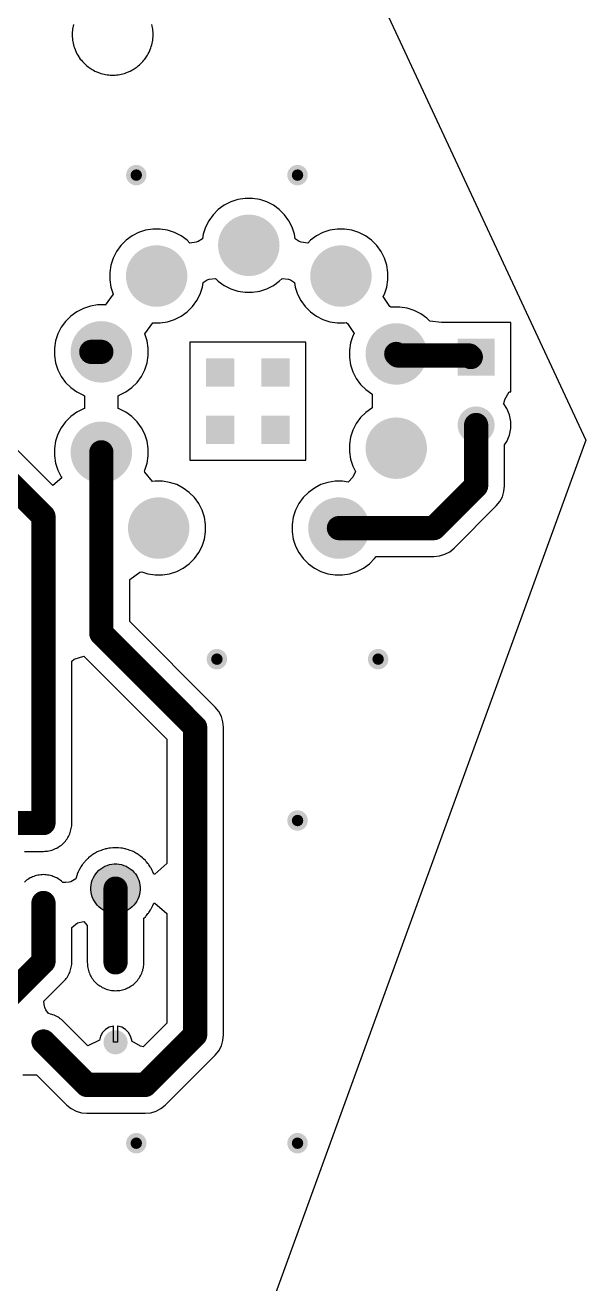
# Model space of a CAD drawing. Header units: inches. Extents: x 4.53 to 13.89, y 0.79 to 10.58.
# Drawn here: x 12.524 to 13.893, y 4.775 to 7.846 of the extents above; entities that cross this region are included whole.
import ezdxf

# ---------------------------------------------------------------- set-up
doc = ezdxf.new("R2010")
doc.units = ezdxf.units.IN
doc.header["$MEASUREMENT"] = 0
for name, color, linetype in [('Pad Holes', 156, 'Continuous'), ('Top Layer', 1, 'Continuous'), ('Via Holes', 16, 'Continuous')]:
    doc.layers.add(name, color=color, linetype=linetype)

# ---------------------------------------------------------------- blocks, each defined once
blk = doc.blocks.new('TEST_POINT_1_5MM_7')
at = {"layer": 'Top Layer'}
blk.add_hatch(color=1, dxfattribs=at).paths.add_polyline_path([(-0.003, -0.0602), (-0.0088, -0.0596), (-0.0146, -0.0585), (-0.0203, -0.0568), (-0.0258, -0.0545), (-0.031, -0.0517), (-0.0359, -0.0484), (-0.0405, -0.0447), (-0.0447, -0.0405), (-0.0484, -0.0359), (-0.0517, -0.031), (-0.0545, -0.0258), (-0.0568, -0.0203), (-0.0585, -0.0146), (-0.0596, -0.0088), (-0.0602, -0.003), (-0.0602, 0), (-0.0602, 0.003), (-0.0596, 0.0088), (-0.0585, 0.0146), (-0.0568, 0.0203), (-0.0545, 0.0258), (-0.0517, 0.031), (-0.0484, 0.0359), (-0.0447, 0.0405), (-0.0405, 0.0447), (-0.0359, 0.0484), (-0.031, 0.0517), (-0.0258, 0.0545), (-0.0203, 0.0568), (-0.0146, 0.0585), (-0.0088, 0.0596), (-0.003, 0.0602), (0, 0.0602), (0.003, 0.0602), (0.0088, 0.0596), (0.0146, 0.0585), (0.0203, 0.0568), (0.0258, 0.0545), (0.031, 0.0517), (0.0359, 0.0484), (0.0405, 0.0447), (0.0447, 0.0405), (0.0484, 0.0359), (0.0517, 0.031), (0.0545, 0.0258), (0.0568, 0.0203), (0.0585, 0.0146), (0.0596, 0.0088), (0.0602, 0.003), (0.0602, 0), (0.0602, -0.003), (0.0596, -0.0088), (0.0585, -0.0146), (0.0568, -0.0203), (0.0545, -0.0258), (0.0517, -0.031), (0.0484, -0.0359), (0.0447, -0.0405), (0.0405, -0.0447), (0.0359, -0.0484), (0.031, -0.0517), (0.0258, -0.0545), (0.0203, -0.0568), (0.0146, -0.0585), (0.0088, -0.0596), (0.003, -0.0602), (0, -0.0602)])
for p, q in [((-0.0545, 0.0258), (-0.0517, 0.031)), ((-0.0517, 0.031), (-0.0484, 0.0359)), ((-0.0484, 0.0359), (-0.0447, 0.0405)), ((-0.0447, 0.0405), (-0.0405, 0.0447)), ((-0.0405, 0.0447), (-0.0359, 0.0484)), ((-0.0359, 0.0484), (-0.031, 0.0517)), ((-0.031, 0.0517), (-0.0258, 0.0545)), ((-0.0258, 0.0545), (-0.0203, 0.0568)), ((-0.0203, 0.0568), (-0.0146, 0.0585)), ((-0.0146, 0.0585), (-0.0088, 0.0596)), ((-0.0088, 0.0596), (-0.003, 0.0602)), ((-0.003, 0.0602), (0, 0.0602)), ((0, 0.0602), (0.003, 0.0602)), ((0.003, 0.0602), (0.0088, 0.0596)), ((0.0088, 0.0596), (0.0146, 0.0585)), ((0.0146, 0.0585), (0.0203, 0.0568)), ((0.0203, 0.0568), (0.0258, 0.0545)), ((0.0258, 0.0545), (0.031, 0.0517)), ((0.031, 0.0517), (0.0359, 0.0484)), ((0.0359, 0.0484), (0.0405, 0.0447)), ((0.0405, 0.0447), (0.0447, 0.0405)), ((0.0447, 0.0405), (0.0484, 0.0359)), ((0.0484, 0.0359), (0.0517, 0.031)), ((0.0517, 0.031), (0.0545, 0.0258)), ((-0.0602, 0.003), (-0.0596, 0.0088)), ((-0.0602, 0), (-0.0602, 0.003)), ((-0.0602, -0.003), (-0.0602, 0)), ((-0.0596, 0.0088), (-0.0585, 0.0146)), ((-0.0585, 0.0146), (-0.0568, 0.0203)), ((-0.0568, 0.0203), (-0.0545, 0.0258)), ((0.0545, 0.0258), (0.0568, 0.0203)), ((0.0568, 0.0203), (0.0585, 0.0146)), ((0.0585, 0.0146), (0.0596, 0.0088)), ((0.0596, 0.0088), (0.0602, 0.003)), ((0.0602, 0.003), (0.0602, 0)), ((0.0602, 0), (0.0602, -0.003)), ((-0.0596, -0.0088), (-0.0602, -0.003)), ((-0.0585, -0.0146), (-0.0596, -0.0088)), ((-0.0568, -0.0203), (-0.0585, -0.0146)), ((-0.0545, -0.0258), (-0.0568, -0.0203)), ((-0.0517, -0.031), (-0.0545, -0.0258)), ((0.0545, -0.0258), (0.0517, -0.031)), ((0.0568, -0.0203), (0.0545, -0.0258)), ((0.0585, -0.0146), (0.0568, -0.0203)), ((0.0596, -0.0088), (0.0585, -0.0146)), ((0.0602, -0.003), (0.0596, -0.0088)), ((-0.0484, -0.0359), (-0.0517, -0.031)), ((-0.0447, -0.0405), (-0.0484, -0.0359)), ((-0.0405, -0.0447), (-0.0447, -0.0405)), ((-0.0359, -0.0484), (-0.0405, -0.0447)), ((-0.031, -0.0517), (-0.0359, -0.0484)), ((-0.0258, -0.0545), (-0.031, -0.0517)), ((-0.0203, -0.0568), (-0.0258, -0.0545)), ((-0.0146, -0.0585), (-0.0203, -0.0568)), ((-0.0088, -0.0596), (-0.0146, -0.0585)), ((-0.003, -0.0602), (-0.0088, -0.0596)), ((0, -0.0602), (-0.003, -0.0602)), ((0, -0.0602), (0, -0.0602)), ((0.003, -0.0602), (0, -0.0602)), ((0.0088, -0.0596), (0.003, -0.0602)), ((0.0146, -0.0585), (0.0088, -0.0596)), ((0.0203, -0.0568), (0.0146, -0.0585)), ((0.0258, -0.0545), (0.0203, -0.0568)), ((0.031, -0.0517), (0.0258, -0.0545)), ((0.0359, -0.0484), (0.031, -0.0517)), ((0.0405, -0.0447), (0.0359, -0.0484)), ((0.0447, -0.0405), (0.0405, -0.0447)), ((0.0484, -0.0359), (0.0447, -0.0405)), ((0.0517, -0.031), (0.0484, -0.0359))]:
    blk.add_line(p, q, dxfattribs=at)
blk = doc.blocks.new('2_CONN_NC_18')
at = {"layer": 'Pad Holes'}
h = blk.add_hatch(color=7, dxfattribs=at)
edge = h.paths.add_edge_path()
edge.add_arc((-0.1654, 0), 0.0354, 0, 360)
h = blk.add_hatch(color=7, dxfattribs=at)
edge = h.paths.add_edge_path()
edge.add_arc((0, 0), 0.0354, 0, 360)
at = {"layer": 'Top Layer'}
h = blk.add_hatch(color=1, dxfattribs=at)
edge = h.paths.add_edge_path()
edge.add_arc((-0.1654, 0), 0.0453, 0, 360)
blk.add_hatch(color=1, dxfattribs=at).paths.add_polyline_path([(-0.0453, 0.0453), (0.0453, 0.0453), (0.0453, -0.0453), (-0.0453, -0.0453)])
blk = doc.blocks.new('RES_2W_VERTICAL_35')
at = {"layer": 'Pad Holes'}
h = blk.add_hatch(color=7, dxfattribs=at)
edge = h.paths.add_edge_path()
edge.add_arc((0, 0), 0.0197, 0, 360)
h = blk.add_hatch(color=7, dxfattribs=at)
edge = h.paths.add_edge_path()
edge.add_arc((0.195, 0), 0.0197, 0, 360)
at = {"layer": 'Top Layer'}
h = blk.add_hatch(color=1, dxfattribs=at)
edge = h.paths.add_edge_path()
edge.add_arc((0, 0), 0.0295, 0, 360)
h = blk.add_hatch(color=1, dxfattribs=at)
edge = h.paths.add_edge_path()
edge.add_arc((0.195, 0), 0.0295, 0, 360)
blk = doc.blocks.new('EL84_B_39')
at = {"layer": 'Pad Holes'}
h = blk.add_hatch(color=7, dxfattribs=at)
edge = h.paths.add_edge_path()
edge.add_arc((-0.22, 0.31), 0.038, 0, 360)
h = blk.add_hatch(color=7, dxfattribs=at)
edge = h.paths.add_edge_path()
edge.add_arc((0.22, 0.31), 0.038, 0, 360)
h = blk.add_hatch(color=7, dxfattribs=at)
edge = h.paths.add_edge_path()
edge.add_arc((0.36, 0.125), 0.038, 0, 360)
h = blk.add_hatch(color=7, dxfattribs=at)
edge = h.paths.add_edge_path()
edge.add_arc((-0.36, 0.115), 0.038, 0, 360)
h = blk.add_hatch(color=7, dxfattribs=at)
edge = h.paths.add_edge_path()
edge.add_arc((-0.065, 0.07), 0.0222, 0, 360)
h = blk.add_hatch(color=7, dxfattribs=at)
edge = h.paths.add_edge_path()
edge.add_arc((0.07, 0.07), 0.0222, 0, 360)
h = blk.add_hatch(color=7, dxfattribs=at)
edge = h.paths.add_edge_path()
edge.add_arc((-0.065, -0.07), 0.0222, 0, 360)
h = blk.add_hatch(color=7, dxfattribs=at)
edge = h.paths.add_edge_path()
edge.add_arc((0.07, -0.07), 0.0222, 0, 360)
h = blk.add_hatch(color=7, dxfattribs=at)
edge = h.paths.add_edge_path()
edge.add_arc((-0.36, -0.115), 0.038, 0, 360)
h = blk.add_hatch(color=7, dxfattribs=at)
edge = h.paths.add_edge_path()
edge.add_arc((0.36, -0.12), 0.038, 0, 360)
h = blk.add_hatch(color=7, dxfattribs=at)
edge = h.paths.add_edge_path()
edge.add_arc((-0.225, -0.305), 0.038, 0, 360)
h = blk.add_hatch(color=7, dxfattribs=at)
edge = h.paths.add_edge_path()
edge.add_arc((0.225, -0.305), 0.038, 0, 360)
h = blk.add_hatch(color=7, dxfattribs=at)
edge = h.paths.add_edge_path()
edge.add_arc((0, -0.38), 0.038, 0, 360)
at = {"layer": 'Top Layer'}
h = blk.add_hatch(color=1, dxfattribs=at)
edge = h.paths.add_edge_path()
edge.add_arc((-0.22, 0.31), 0.075, 0, 360)
h = blk.add_hatch(color=1, dxfattribs=at)
edge = h.paths.add_edge_path()
edge.add_arc((0.22, 0.31), 0.075, 0, 360)
h = blk.add_hatch(color=1, dxfattribs=at)
edge = h.paths.add_edge_path()
edge.add_arc((-0.36, 0.115), 0.075, 0, 360)
h = blk.add_hatch(color=1, dxfattribs=at)
edge = h.paths.add_edge_path()
edge.add_arc((0.36, 0.125), 0.075, 0, 360)
for points in [[(-0.0996, 0.1046), (-0.0304, 0.1046), (-0.0304, 0.0354), (-0.0996, 0.0354)], [(0.0354, 0.1046), (0.1046, 0.1046), (0.1046, 0.0354), (0.0354, 0.0354)], [(-0.0996, -0.0354), (-0.0304, -0.0354), (-0.0304, -0.1046), (-0.0996, -0.1046)], [(0.0354, -0.0354), (0.1046, -0.0354), (0.1046, -0.1046), (0.0354, -0.1046)]]:
    blk.add_hatch(color=1, dxfattribs=at).paths.add_polyline_path(points)
h = blk.add_hatch(color=1, dxfattribs=at)
edge = h.paths.add_edge_path()
edge.add_arc((-0.36, -0.115), 0.075, 0, 360)
h = blk.add_hatch(color=1, dxfattribs=at)
edge = h.paths.add_edge_path()
edge.add_arc((0.36, -0.12), 0.075, 0, 360)
h = blk.add_hatch(color=1, dxfattribs=at)
edge = h.paths.add_edge_path()
edge.add_arc((-0.225, -0.305), 0.075, 0, 360)
h = blk.add_hatch(color=1, dxfattribs=at)
edge = h.paths.add_edge_path()
edge.add_arc((0.225, -0.305), 0.075, 0, 360)
h = blk.add_hatch(color=1, dxfattribs=at)
edge = h.paths.add_edge_path()
edge.add_arc((0, -0.38), 0.075, 0, 360)
blk = doc.blocks.new('RES_2W_VERTICAL_83')
at = {"layer": 'Pad Holes'}
h = blk.add_hatch(color=7, dxfattribs=at)
edge = h.paths.add_edge_path()
edge.add_arc((0, 0), 0.0197, 0, 360)
h = blk.add_hatch(color=7, dxfattribs=at)
edge = h.paths.add_edge_path()
edge.add_arc((0.195, 0), 0.0197, 0, 360)
at = {"layer": 'Top Layer'}
h = blk.add_hatch(color=1, dxfattribs=at)
edge = h.paths.add_edge_path()
edge.add_arc((0, 0), 0.0295, 0, 360)
h = blk.add_hatch(color=1, dxfattribs=at)
edge = h.paths.add_edge_path()
edge.add_arc((0.195, 0), 0.0295, 0, 360)
blk = doc.blocks.new('RES_2W_VERTICAL_89')
at = {"layer": 'Pad Holes'}
h = blk.add_hatch(color=7, dxfattribs=at)
edge = h.paths.add_edge_path()
edge.add_arc((0, 0), 0.0197, 0, 360)
h = blk.add_hatch(color=7, dxfattribs=at)
edge = h.paths.add_edge_path()
edge.add_arc((0.195, 0), 0.0197, 0, 360)
at = {"layer": 'Top Layer'}
h = blk.add_hatch(color=1, dxfattribs=at)
edge = h.paths.add_edge_path()
edge.add_arc((0, 0), 0.0295, 0, 360)
h = blk.add_hatch(color=1, dxfattribs=at)
edge = h.paths.add_edge_path()
edge.add_arc((0.195, 0), 0.0295, 0, 360)

msp = doc.modelspace()

# ---------------------------------------------------------------- hatches: boundary and pattern name
at = {"layer": 'Top Layer'}
h = msp.add_hatch(color=1, dxfattribs=at)
edge = h.paths.add_edge_path()
edge.add_arc((12.7953, 7.4803), 0.025, 0, 360)
h = msp.add_hatch(color=1, dxfattribs=at)
edge = h.paths.add_edge_path()
edge.add_arc((13.189, 7.4803), 0.025, 0, 360)
h = msp.add_hatch(color=1, dxfattribs=at)
edge = h.paths.add_edge_path()
edge.add_arc((12.9921, 6.2992), 0.025, 0, 360)
h = msp.add_hatch(color=1, dxfattribs=at)
edge = h.paths.add_edge_path()
edge.add_arc((13.3858, 6.2992), 0.025, 0, 360)
h = msp.add_hatch(color=1, dxfattribs=at)
edge = h.paths.add_edge_path()
edge.add_arc((13.189, 5.9055), 0.025, 0, 360)
h = msp.add_hatch(color=1, dxfattribs=at)
edge = h.paths.add_edge_path()
edge.add_arc((12.7953, 5.1181), 0.025, 0, 360)
h = msp.add_hatch(color=1, dxfattribs=at)
edge = h.paths.add_edge_path()
edge.add_arc((13.189, 5.1181), 0.025, 0, 360)
at = {"layer": 'Via Holes'}
h = msp.add_hatch(color=7, dxfattribs=at)
edge = h.paths.add_edge_path()
edge.add_arc((12.7953, 7.4803), 0.014, 0, 360)
h = msp.add_hatch(color=7, dxfattribs=at)
edge = h.paths.add_edge_path()
edge.add_arc((13.189, 7.4803), 0.014, 0, 360)
h = msp.add_hatch(color=7, dxfattribs=at)
edge = h.paths.add_edge_path()
edge.add_arc((12.9921, 6.2992), 0.014, 0, 360)
h = msp.add_hatch(color=7, dxfattribs=at)
edge = h.paths.add_edge_path()
edge.add_arc((13.3858, 6.2992), 0.014, 0, 360)
h = msp.add_hatch(color=7, dxfattribs=at)
edge = h.paths.add_edge_path()
edge.add_arc((13.189, 5.9055), 0.014, 0, 360)
h = msp.add_hatch(color=7, dxfattribs=at)
edge = h.paths.add_edge_path()
edge.add_arc((12.7953, 5.1181), 0.014, 0, 360)
h = msp.add_hatch(color=7, dxfattribs=at)
edge = h.paths.add_edge_path()
edge.add_arc((13.189, 5.1181), 0.014, 0, 360)

# ---------------------------------------------------------------- linework, layer by layer
at = {"layer": 'Top Layer'}
for p, q in [((12.1465, 10.579), (13.8929, 6.8339)), ((12.6393, 7.8328), (12.6388, 7.8289)), ((12.6396, 7.8367), (12.6393, 7.8328)), ((12.6418, 7.8481), (12.6396, 7.8367)), ((12.8356, 7.8367), (12.8333, 7.8481)), ((12.8358, 7.8328), (12.8356, 7.8367)), ((12.8363, 7.8289), (12.8358, 7.8328)), ((12.6388, 7.8289), (12.6388, 7.8173)), ((12.6388, 7.8173), (12.6393, 7.8134)), ((12.6393, 7.8134), (12.6396, 7.8095)), ((12.6396, 7.8095), (12.6418, 7.7981)), ((12.8333, 7.7981), (12.8356, 7.8095)), ((12.8356, 7.8095), (12.8358, 7.8134)), ((12.8358, 7.8134), (12.8363, 7.8173)), ((12.8363, 7.8173), (12.8363, 7.8289)), ((12.6418, 7.7981), (12.6431, 7.7944)), ((12.6431, 7.7944), (12.6441, 7.7907)), ((12.6441, 7.7907), (12.6485, 7.7799)), ((12.6485, 7.7799), (12.6505, 7.7766)), ((12.6505, 7.7766), (12.6522, 7.7731)), ((12.6522, 7.7731), (12.6587, 7.7634)), ((12.8164, 7.7634), (12.8229, 7.7731)), ((12.8229, 7.7731), (12.8246, 7.7766)), ((12.8246, 7.7766), (12.8266, 7.7799)), ((12.8266, 7.7799), (12.831, 7.7907)), ((12.831, 7.7907), (12.832, 7.7944)), ((12.832, 7.7944), (12.8333, 7.7981)), ((12.6587, 7.7634), (12.6612, 7.7605)), ((12.6612, 7.7605), (12.6636, 7.7574)), ((12.6636, 7.7574), (12.6718, 7.7491)), ((12.6718, 7.7491), (12.6749, 7.7468)), ((12.6749, 7.7468), (12.6778, 7.7442)), ((12.6778, 7.7442), (12.6875, 7.7377)), ((12.7876, 7.7377), (12.7973, 7.7442)), ((12.7973, 7.7442), (12.8002, 7.7468)), ((12.8002, 7.7468), (12.8033, 7.7491)), ((12.8033, 7.7491), (12.8115, 7.7574)), ((12.8115, 7.7574), (12.8139, 7.7605)), ((12.8139, 7.7605), (12.8164, 7.7634)), ((12.6875, 7.7377), (12.691, 7.736)), ((12.691, 7.736), (12.6944, 7.7341)), ((12.6944, 7.7341), (12.7051, 7.7296)), ((12.7051, 7.7296), (12.7089, 7.7286)), ((12.7089, 7.7286), (12.7126, 7.7274)), ((12.7126, 7.7274), (12.724, 7.7251)), ((12.724, 7.7251), (12.7279, 7.7248)), ((12.7279, 7.7248), (12.7317, 7.7243)), ((12.7317, 7.7243), (12.7434, 7.7243)), ((12.7434, 7.7243), (12.7472, 7.7248)), ((12.7472, 7.7248), (12.7511, 7.7251)), ((12.7511, 7.7251), (12.7625, 7.7274)), ((12.7625, 7.7274), (12.7662, 7.7286)), ((12.7662, 7.7286), (12.77, 7.7296)), ((12.77, 7.7296), (12.7807, 7.7341)), ((12.7807, 7.7341), (12.7841, 7.736)), ((12.7841, 7.736), (12.7876, 7.7377)), ((12.5912, 6.7227), (11.628, 7.686)), ((13.0101, 7.4068), (12.9955, 7.3962)), ((13.0261, 7.415), (13.0101, 7.4068)), ((13.0432, 7.4206), (13.0261, 7.415)), ((13.061, 7.4234), (13.0432, 7.4206)), ((13.079, 7.4234), (13.061, 7.4234)), ((13.0968, 7.4206), (13.079, 7.4234)), ((13.1139, 7.415), (13.0968, 7.4206)), ((13.1299, 7.4068), (13.1139, 7.415)), ((13.1445, 7.3962), (13.1299, 7.4068)), ((12.9828, 7.3835), (12.9722, 7.3689)), ((12.9955, 7.3962), (12.9828, 7.3835)), ((13.1572, 7.3835), (13.1445, 7.3962)), ((13.1678, 7.3689), (13.1572, 7.3835)), ((12.8182, 7.3456), (12.8011, 7.34)), ((12.836, 7.3484), (12.8182, 7.3456)), ((12.854, 7.3484), (12.836, 7.3484)), ((12.8718, 7.3456), (12.854, 7.3484)), ((12.8889, 7.34), (12.8718, 7.3456)), ((12.964, 7.3529), (12.9584, 7.3358)), ((12.9722, 7.3689), (12.964, 7.3529)), ((13.176, 7.3529), (13.1678, 7.3689)), ((13.1816, 7.3358), (13.176, 7.3529)), ((13.2682, 7.3456), (13.2511, 7.34)), ((13.286, 7.3484), (13.2682, 7.3456)), ((13.304, 7.3484), (13.286, 7.3484)), ((13.3218, 7.3456), (13.304, 7.3484)), ((13.3389, 7.34), (13.3218, 7.3456)), ((12.7705, 7.3212), (12.7578, 7.3085)), ((12.7851, 7.3318), (12.7705, 7.3212)), ((12.8011, 7.34), (12.7851, 7.3318)), ((12.9049, 7.3318), (12.8889, 7.34)), ((12.9195, 7.3212), (12.9049, 7.3318)), ((12.9261, 7.3146), (12.9195, 7.3212)), ((12.9418, 7.3164), (12.9261, 7.3146)), ((12.9467, 7.3183), (12.9418, 7.3164)), ((12.9567, 7.325), (12.9467, 7.3183)), ((12.9584, 7.3358), (12.9567, 7.325)), ((13.1833, 7.325), (13.1816, 7.3358)), ((13.1933, 7.3183), (13.1833, 7.325)), ((13.1982, 7.3164), (13.1933, 7.3183)), ((13.2139, 7.3146), (13.1982, 7.3164)), ((13.2205, 7.3212), (13.2139, 7.3146)), ((13.2351, 7.3318), (13.2205, 7.3212)), ((13.2511, 7.34), (13.2351, 7.3318)), ((13.3549, 7.3318), (13.3389, 7.34)), ((13.3695, 7.3212), (13.3549, 7.3318)), ((13.3822, 7.3085), (13.3695, 7.3212)), ((12.7472, 7.2939), (12.739, 7.2779)), ((12.7578, 7.3085), (12.7472, 7.2939)), ((13.3928, 7.2939), (13.3822, 7.3085)), ((13.401, 7.2779), (13.3928, 7.2939)), ((12.7334, 7.2608), (12.7306, 7.243)), ((12.739, 7.2779), (12.7334, 7.2608)), ((13.4066, 7.2608), (13.401, 7.2779)), ((13.4094, 7.243), (13.4066, 7.2608)), ((12.7306, 7.243), (12.7306, 7.225)), ((12.7306, 7.225), (12.7334, 7.2072)), ((12.9566, 7.2072), (12.9583, 7.218)), ((12.9583, 7.218), (12.9683, 7.2247)), ((12.9683, 7.2247), (12.9732, 7.2266)), ((12.9732, 7.2266), (12.9889, 7.2284)), ((12.9889, 7.2284), (12.9955, 7.2218)), ((12.9955, 7.2218), (13.0101, 7.2112)), ((13.1299, 7.2112), (13.1445, 7.2218)), ((13.1445, 7.2218), (13.1511, 7.2284)), ((13.1511, 7.2284), (13.1668, 7.2266)), ((13.1668, 7.2266), (13.1717, 7.2247)), ((13.1717, 7.2247), (13.1817, 7.218)), ((13.1817, 7.218), (13.1834, 7.2072)), ((13.4066, 7.2072), (13.4094, 7.225)), ((13.4094, 7.225), (13.4094, 7.243)), ((12.739, 7.1901), (12.7195, 7.1633)), ((12.7334, 7.2072), (12.739, 7.1901)), ((12.9428, 7.1741), (12.951, 7.1901)), ((12.951, 7.1901), (12.9566, 7.2072)), ((13.0101, 7.2112), (13.0261, 7.203)), ((13.0261, 7.203), (13.0432, 7.1974)), ((13.0432, 7.1974), (13.061, 7.1946)), ((13.061, 7.1946), (13.079, 7.1946)), ((13.079, 7.1946), (13.0968, 7.1974)), ((13.0968, 7.1974), (13.1139, 7.203)), ((13.1139, 7.203), (13.1299, 7.2112)), ((13.1834, 7.2072), (13.189, 7.1901)), ((13.189, 7.1901), (13.1972, 7.1741)), ((13.3981, 7.1844), (13.401, 7.1901)), ((13.401, 7.1901), (13.4066, 7.2072)), ((12.6832, 7.1606), (12.6661, 7.155)), ((12.701, 7.1634), (12.6832, 7.1606)), ((12.719, 7.1634), (12.701, 7.1634)), ((12.7195, 7.1633), (12.719, 7.1634)), ((12.9195, 7.1468), (12.9322, 7.1595)), ((12.9322, 7.1595), (12.9428, 7.1741)), ((13.1972, 7.1741), (13.2078, 7.1595)), ((13.2078, 7.1595), (13.2205, 7.1468)), ((13.414, 7.1598), (13.3981, 7.1844)), ((13.417, 7.1577), (13.414, 7.1598)), ((13.421, 7.1584), (13.417, 7.1577)), ((13.439, 7.1584), (13.421, 7.1584)), ((13.4568, 7.1556), (13.439, 7.1584)), ((12.6355, 7.1362), (12.6228, 7.1235)), ((12.6501, 7.1468), (12.6355, 7.1362)), ((12.6661, 7.155), (12.6501, 7.1468)), ((12.8718, 7.1224), (12.8889, 7.128)), ((12.8889, 7.128), (12.9049, 7.1362)), ((12.9049, 7.1362), (12.9195, 7.1468)), ((13.2205, 7.1468), (13.2351, 7.1362)), ((13.2351, 7.1362), (13.2511, 7.128)), ((13.2511, 7.128), (13.2682, 7.1224)), ((13.4739, 7.15), (13.4568, 7.1556)), ((13.4899, 7.1418), (13.4739, 7.15)), ((13.5045, 7.1312), (13.4899, 7.1418)), ((13.5121, 7.1237), (13.5045, 7.1312)), ((12.6122, 7.1089), (12.604, 7.0929)), ((12.6228, 7.1235), (12.6122, 7.1089)), ((12.816, 7.0929), (12.8355, 7.1197)), ((12.8355, 7.1197), (12.836, 7.1196)), ((12.836, 7.1196), (12.854, 7.1196)), ((12.854, 7.1196), (12.8718, 7.1224)), ((13.2682, 7.1224), (13.286, 7.1196)), ((13.286, 7.1196), (13.304, 7.1196)), ((13.304, 7.1196), (13.308, 7.1203)), ((13.308, 7.1203), (13.311, 7.1182)), ((13.311, 7.1182), (13.3269, 7.0936)), ((13.5404, 7.1206), (13.5121, 7.1237)), ((13.7096, 7.1206), (13.5404, 7.1206)), ((13.5404, 7.1206), (13.5404, 7.1206)), ((13.7096, 6.9514), (13.7096, 7.1206)), ((12.5984, 7.0758), (12.5956, 7.058)), ((12.604, 7.0929), (12.5984, 7.0758)), ((12.8216, 7.0758), (12.816, 7.0929)), ((12.8244, 7.058), (12.8216, 7.0758)), ((13.209, 7.073), (12.926, 7.073)), ((12.926, 7.073), (12.926, 6.925)), ((13.209, 6.925), (13.209, 7.073)), ((13.3184, 7.0708), (13.3156, 7.053)), ((13.324, 7.0879), (13.3184, 7.0708)), ((13.3269, 7.0936), (13.324, 7.0879)), ((12.5956, 7.058), (12.5956, 7.04)), ((12.5956, 7.04), (12.5984, 7.0222)), ((12.8216, 7.0222), (12.8244, 7.04)), ((12.8244, 7.04), (12.8244, 7.058)), ((13.3156, 7.053), (13.3156, 7.035)), ((13.3156, 7.035), (13.3184, 7.0172)), ((12.5984, 7.0222), (12.604, 7.0051)), ((12.604, 7.0051), (12.6122, 6.9891)), ((12.8078, 6.9891), (12.816, 7.0051)), ((12.816, 7.0051), (12.8216, 7.0222)), ((13.3184, 7.0172), (13.324, 7.0001)), ((12.6122, 6.9891), (12.6228, 6.9745)), ((12.6228, 6.9745), (12.6355, 6.9618)), ((12.7845, 6.9618), (12.7972, 6.9745)), ((12.7972, 6.9745), (12.8078, 6.9891)), ((13.324, 7.0001), (13.3322, 6.9841)), ((13.3322, 6.9841), (13.3428, 6.9695)), ((12.6355, 6.9618), (12.6501, 6.9512)), ((12.6501, 6.9512), (12.6661, 6.943)), ((12.6661, 6.943), (12.6691, 6.942)), ((12.6691, 6.942), (12.6691, 6.911)), ((12.7509, 6.942), (12.7539, 6.943)), ((12.7509, 6.911), (12.7509, 6.942)), ((12.7539, 6.943), (12.7699, 6.9512)), ((12.7699, 6.9512), (12.7845, 6.9618)), ((13.3428, 6.9695), (13.3555, 6.9568)), ((13.3555, 6.9568), (13.3701, 6.9462)), ((13.3701, 6.9462), (13.3713, 6.9456)), ((13.3713, 6.9456), (13.3713, 6.9124)), ((13.6952, 6.9326), (13.7058, 6.9514)), ((13.7058, 6.9514), (13.7096, 6.9514)), ((12.6691, 6.911), (12.6661, 6.91)), ((12.7539, 6.91), (12.7509, 6.911)), ((12.926, 6.925), (12.926, 6.785)), ((13.209, 6.785), (13.209, 6.925)), ((13.3701, 6.9118), (13.3555, 6.9012)), ((13.3713, 6.9124), (13.3701, 6.9118)), ((13.6926, 6.9218), (13.6952, 6.9326)), ((13.7, 6.9107), (13.6926, 6.9218)), ((13.7064, 6.8953), (13.7, 6.9107)), ((12.6355, 6.8912), (12.6228, 6.8785)), ((12.6501, 6.9018), (12.6355, 6.8912)), ((12.6661, 6.91), (12.6501, 6.9018)), ((12.7699, 6.9018), (12.7539, 6.91)), ((12.7845, 6.8912), (12.7699, 6.9018)), ((12.7972, 6.8785), (12.7845, 6.8912)), ((13.3428, 6.8885), (13.3322, 6.8739)), ((13.3555, 6.9012), (13.3428, 6.8885)), ((13.7096, 6.879), (13.7064, 6.8953)), ((12.6122, 6.8639), (12.604, 6.8479)), ((12.6228, 6.8785), (12.6122, 6.8639)), ((12.8078, 6.8639), (12.7972, 6.8785)), ((12.816, 6.8479), (12.8078, 6.8639)), ((13.324, 6.8579), (13.3184, 6.8408)), ((13.3322, 6.8739), (13.324, 6.8579)), ((13.7064, 6.846), (13.7096, 6.8623)), ((13.7096, 6.8623), (13.7096, 6.879)), ((13.8929, 6.8339), (11.6924, 0.7881)), ((12.5984, 6.8308), (12.5956, 6.813)), ((12.604, 6.8479), (12.5984, 6.8308)), ((12.8216, 6.8308), (12.816, 6.8479)), ((12.8244, 6.813), (12.8216, 6.8308)), ((13.3184, 6.8408), (13.3156, 6.823)), ((13.3156, 6.823), (13.3156, 6.805)), ((13.6942, 6.8219), (13.7, 6.8306)), ((13.6942, 6.722), (13.6942, 6.8219)), ((13.7, 6.8306), (13.7064, 6.846)), ((12.5956, 6.813), (12.5956, 6.795)), ((12.5956, 6.795), (12.5984, 6.7772)), ((12.8216, 6.7772), (12.8244, 6.795)), ((12.8244, 6.795), (12.8244, 6.813)), ((13.3156, 6.805), (13.3184, 6.7872)), ((12.5984, 6.7772), (12.604, 6.7601)), ((12.604, 6.7601), (12.6122, 6.7441)), ((12.8152, 6.7585), (12.816, 6.7601)), ((12.8161, 6.7553), (12.8152, 6.7585)), ((12.816, 6.7601), (12.8216, 6.7772)), ((12.926, 6.785), (13.209, 6.785)), ((13.3184, 6.7872), (13.324, 6.7701)), ((13.324, 6.7701), (13.3306, 6.7571)), ((13.3306, 6.7571), (13.3243, 6.7433)), ((12.6137, 6.742), (12.5912, 6.7227)), ((12.6122, 6.7441), (12.6137, 6.742)), ((12.835, 6.7324), (12.8161, 6.7553)), ((12.841, 6.7334), (12.835, 6.7324)), ((12.859, 6.7334), (12.841, 6.7334)), ((12.8768, 6.7306), (12.859, 6.7334)), ((12.8939, 6.725), (12.8768, 6.7306)), ((13.2632, 6.7306), (13.2461, 6.725)), ((13.281, 6.7334), (13.2632, 6.7306)), ((13.299, 6.7334), (13.281, 6.7334)), ((13.3122, 6.7313), (13.299, 6.7334)), ((13.3243, 6.7433), (13.3122, 6.7313)), ((12.9099, 6.7168), (12.8939, 6.725)), ((12.9245, 6.7062), (12.9099, 6.7168)), ((12.9372, 6.6935), (12.9245, 6.7062)), ((13.2155, 6.7062), (13.2028, 6.6935)), ((13.2301, 6.7168), (13.2155, 6.7062)), ((13.2461, 6.725), (13.2301, 6.7168)), ((13.6826, 6.6835), (13.689, 6.6955)), ((13.689, 6.6955), (13.6929, 6.7085)), ((13.6929, 6.7085), (13.6942, 6.722)), ((12.9478, 6.6789), (12.9372, 6.6935)), ((12.956, 6.6629), (12.9478, 6.6789)), ((13.1922, 6.6789), (13.184, 6.6629)), ((13.2028, 6.6935), (13.1922, 6.6789)), ((13.571, 6.57), (13.674, 6.673)), ((13.674, 6.673), (13.6826, 6.6835)), ((12.9616, 6.6458), (12.956, 6.6629)), ((12.9644, 6.628), (12.9616, 6.6458)), ((13.1784, 6.6458), (13.1756, 6.628)), ((13.184, 6.6629), (13.1784, 6.6458)), ((12.9616, 6.5922), (12.9644, 6.61)), ((12.9644, 6.61), (12.9644, 6.628)), ((13.1756, 6.628), (13.1756, 6.61)), ((13.1756, 6.61), (13.1784, 6.5922)), ((12.9478, 6.5591), (12.956, 6.5751)), ((12.956, 6.5751), (12.9616, 6.5922)), ((13.1784, 6.5922), (13.184, 6.5751)), ((13.184, 6.5751), (13.1922, 6.5591)), ((12.9245, 6.5318), (12.9372, 6.5445)), ((12.9372, 6.5445), (12.9478, 6.5591)), ((13.1922, 6.5591), (13.2028, 6.5445)), ((13.2028, 6.5445), (13.2155, 6.5318)), ((13.3645, 6.5318), (13.3772, 6.5445)), ((13.3772, 6.5445), (13.3811, 6.5498)), ((13.3811, 6.5498), (13.522, 6.5498)), ((13.522, 6.5498), (13.5355, 6.5511)), ((13.5355, 6.5511), (13.5485, 6.555)), ((13.5485, 6.555), (13.5605, 6.5614)), ((13.5605, 6.5614), (13.571, 6.57)), ((12.7792, 6.4936), (12.8036, 6.5112)), ((12.8036, 6.5112), (12.8088, 6.5121)), ((12.8088, 6.5121), (12.8232, 6.5074)), ((12.8768, 6.5074), (12.8939, 6.513)), ((12.8939, 6.513), (12.9099, 6.5212)), ((12.9099, 6.5212), (12.9245, 6.5318)), ((13.2155, 6.5318), (13.2301, 6.5212)), ((13.2301, 6.5212), (13.2461, 6.513)), ((13.2461, 6.513), (13.2632, 6.5074)), ((13.3168, 6.5074), (13.3339, 6.513)), ((13.3339, 6.513), (13.3499, 6.5212)), ((13.3499, 6.5212), (13.3645, 6.5318)), ((12.7792, 6.3907), (12.7792, 6.4936)), ((12.8232, 6.5074), (12.841, 6.5046)), ((12.841, 6.5046), (12.859, 6.5046)), ((12.859, 6.5046), (12.8768, 6.5074)), ((13.2632, 6.5074), (13.281, 6.5046)), ((13.281, 6.5046), (13.299, 6.5046)), ((13.299, 6.5046), (13.3168, 6.5074)), ((12.988, 6.182), (12.7792, 6.3907)), ((12.6379, 6.2947), (12.6439, 6.2994)), ((12.6439, 6.2994), (12.6675, 6.3066)), ((12.6675, 6.3066), (12.8698, 6.1043)), ((12.6379, 5.8993), (12.6379, 6.2947)), ((12.9966, 6.1715), (12.988, 6.182)), ((13.003, 6.1595), (12.9966, 6.1715)), ((13.0069, 6.1465), (13.003, 6.1595)), ((13.0082, 6.133), (13.0069, 6.1465)), ((13.0082, 5.3823), (13.0082, 6.133)), ((12.8698, 6.1043), (12.8698, 5.8002)), ((12.6376, 5.8959), (12.6379, 5.8993)), ((12.6279, 5.8638), (12.6298, 5.8666)), ((12.6298, 5.8666), (12.6311, 5.8698)), ((12.6311, 5.8698), (12.6327, 5.8728)), ((12.6327, 5.8728), (12.6336, 5.876)), ((12.6336, 5.876), (12.6349, 5.8792)), ((12.6349, 5.8792), (12.6356, 5.8825)), ((12.6356, 5.8825), (12.6366, 5.8858)), ((12.6366, 5.8858), (12.6369, 5.8891)), ((12.6369, 5.8891), (12.6376, 5.8925)), ((12.6376, 5.8925), (12.6376, 5.8959)), ((12.5919, 5.8343), (12.5952, 5.8353)), ((12.5952, 5.8353), (12.5982, 5.8369)), ((12.5982, 5.8369), (12.6013, 5.8382)), ((12.6013, 5.8382), (12.6042, 5.8401)), ((12.6042, 5.8401), (12.6072, 5.8417)), ((12.6072, 5.8417), (12.6098, 5.8439)), ((12.6098, 5.8439), (12.6126, 5.8457)), ((12.6126, 5.8457), (12.615, 5.8481)), ((12.615, 5.8481), (12.6177, 5.8503)), ((12.6177, 5.8503), (12.6198, 5.8529)), ((12.6198, 5.8529), (12.6222, 5.8553)), ((12.6222, 5.8553), (12.6241, 5.8582)), ((12.6241, 5.8582), (12.6263, 5.8608)), ((12.6263, 5.8608), (12.6279, 5.8638)), ((12.7185, 5.8357), (12.7129, 5.834)), ((12.7205, 5.8361), (12.7185, 5.8357)), ((12.7223, 5.8367), (12.7205, 5.8361)), ((12.7281, 5.8378), (12.7223, 5.8367)), ((12.7301, 5.838), (12.7281, 5.8378)), ((12.732, 5.8384), (12.7301, 5.838)), ((12.7378, 5.839), (12.732, 5.8384)), ((12.7398, 5.8389), (12.7378, 5.839)), ((12.7417, 5.8392), (12.7398, 5.8389)), ((12.7477, 5.8392), (12.7417, 5.8392)), ((12.7496, 5.8389), (12.7477, 5.8392)), ((12.7515, 5.839), (12.7496, 5.8389)), ((12.7574, 5.8384), (12.7515, 5.839)), ((12.7593, 5.838), (12.7574, 5.8384)), ((12.7613, 5.8378), (12.7593, 5.838)), ((12.7671, 5.8367), (12.7613, 5.8378)), ((12.7689, 5.8361), (12.7671, 5.8367)), ((12.7709, 5.8357), (12.7689, 5.8361)), ((12.7765, 5.834), (12.7709, 5.8357)), ((12.5224, 5.83), (12.5687, 5.83)), ((12.5687, 5.83), (12.5721, 5.8304)), ((12.5721, 5.8304), (12.5755, 5.8304)), ((12.5755, 5.8304), (12.5788, 5.831)), ((12.5788, 5.831), (12.5822, 5.8314)), ((12.5822, 5.8314), (12.5855, 5.8323)), ((12.5855, 5.8323), (12.5888, 5.833)), ((12.5888, 5.833), (12.5919, 5.8343)), ((12.6693, 5.8049), (12.6656, 5.8004)), ((12.6708, 5.8063), (12.6693, 5.8049)), ((12.672, 5.8078), (12.6708, 5.8063)), ((12.6761, 5.812), (12.672, 5.8078)), ((12.6777, 5.8132), (12.6761, 5.812)), ((12.679, 5.8146), (12.6777, 5.8132)), ((12.6836, 5.8184), (12.679, 5.8146)), ((12.6853, 5.8194), (12.6836, 5.8184)), ((12.6867, 5.8207), (12.6853, 5.8194)), ((12.6916, 5.824), (12.6867, 5.8207)), ((12.6934, 5.8248), (12.6916, 5.824)), ((12.695, 5.826), (12.6934, 5.8248)), ((12.7002, 5.8288), (12.695, 5.826)), ((12.702, 5.8295), (12.7002, 5.8288)), ((12.7037, 5.8304), (12.702, 5.8295)), ((12.7092, 5.8327), (12.7037, 5.8304)), ((12.7111, 5.8332), (12.7092, 5.8327)), ((12.7129, 5.834), (12.7111, 5.8332)), ((12.7783, 5.8332), (12.7765, 5.834)), ((12.7802, 5.8327), (12.7783, 5.8332)), ((12.7857, 5.8304), (12.7802, 5.8327)), ((12.7874, 5.8295), (12.7857, 5.8304)), ((12.7892, 5.8288), (12.7874, 5.8295)), ((12.7944, 5.826), (12.7892, 5.8288)), ((12.796, 5.8248), (12.7944, 5.826)), ((12.7977, 5.824), (12.796, 5.8248)), ((12.8027, 5.8207), (12.7977, 5.824)), ((12.8041, 5.8194), (12.8027, 5.8207)), ((12.8058, 5.8184), (12.8041, 5.8194)), ((12.8104, 5.8146), (12.8058, 5.8184)), ((12.8117, 5.8132), (12.8104, 5.8146)), ((12.8133, 5.812), (12.8117, 5.8132)), ((12.8174, 5.8078), (12.8133, 5.812)), ((12.8186, 5.8063), (12.8174, 5.8078)), ((12.8201, 5.8049), (12.8186, 5.8063)), ((12.8238, 5.8004), (12.8201, 5.8049)), ((12.6513, 5.7748), (12.6507, 5.7729)), ((12.6535, 5.7802), (12.6513, 5.7748)), ((12.6545, 5.7819), (12.6535, 5.7802)), ((12.6552, 5.7838), (12.6545, 5.7819)), ((12.658, 5.789), (12.6552, 5.7838)), ((12.6591, 5.7906), (12.658, 5.789)), ((12.66, 5.7923), (12.6591, 5.7906)), ((12.6633, 5.7972), (12.66, 5.7923)), ((12.6646, 5.7987), (12.6633, 5.7972)), ((12.6656, 5.8004), (12.6646, 5.7987)), ((12.8248, 5.7987), (12.8238, 5.8004)), ((12.8261, 5.7972), (12.8248, 5.7987)), ((12.8294, 5.7923), (12.8261, 5.7972)), ((12.8303, 5.7906), (12.8294, 5.7923)), ((12.8314, 5.789), (12.8303, 5.7906)), ((12.8342, 5.7838), (12.8314, 5.789)), ((12.8349, 5.7819), (12.8342, 5.7838)), ((12.8359, 5.7802), (12.8349, 5.7819)), ((12.8381, 5.7748), (12.8359, 5.7802)), ((12.8402, 5.7745), (12.8381, 5.7748)), ((12.8698, 5.8002), (12.8402, 5.7745)), ((12.5248, 5.7578), (12.5224, 5.7554)), ((12.5276, 5.7597), (12.5248, 5.7578)), ((12.5302, 5.7618), (12.5276, 5.7597)), ((12.5332, 5.7634), (12.5302, 5.7618)), ((12.5361, 5.7653), (12.5332, 5.7634)), ((12.5392, 5.7666), (12.5361, 5.7653)), ((12.5422, 5.7682), (12.5392, 5.7666)), ((12.5455, 5.7692), (12.5422, 5.7682)), ((12.5486, 5.7705), (12.5455, 5.7692)), ((12.5519, 5.7712), (12.5486, 5.7705)), ((12.5552, 5.7722), (12.5519, 5.7712)), ((12.5586, 5.7725), (12.5552, 5.7722)), ((12.5619, 5.7732), (12.5586, 5.7725)), ((12.5653, 5.7732), (12.5619, 5.7732)), ((12.5687, 5.7735), (12.5653, 5.7732)), ((12.5721, 5.7732), (12.5687, 5.7735)), ((12.5755, 5.7732), (12.5721, 5.7732)), ((12.5788, 5.7725), (12.5755, 5.7732)), ((12.5822, 5.7722), (12.5788, 5.7725)), ((12.5855, 5.7712), (12.5822, 5.7722)), ((12.5888, 5.7705), (12.5855, 5.7712)), ((12.5919, 5.7692), (12.5888, 5.7705)), ((12.5952, 5.7682), (12.5919, 5.7692)), ((12.5982, 5.7666), (12.5952, 5.7682)), ((12.6013, 5.7653), (12.5982, 5.7666)), ((12.6042, 5.7634), (12.6013, 5.7653)), ((12.6072, 5.7618), (12.6042, 5.7634)), ((12.6098, 5.7597), (12.6072, 5.7618)), ((12.6126, 5.7578), (12.6098, 5.7597)), ((12.615, 5.7554), (12.6126, 5.7578)), ((12.6161, 5.7545), (12.615, 5.7554)), ((12.6227, 5.7539), (12.6161, 5.7545)), ((12.6318, 5.7547), (12.6227, 5.7539)), ((12.6355, 5.7559), (12.6318, 5.7547)), ((12.6478, 5.7631), (12.6355, 5.7559)), ((12.6479, 5.7635), (12.6478, 5.7631)), ((12.6482, 5.7654), (12.6479, 5.7635)), ((12.6499, 5.7711), (12.6482, 5.7654)), ((12.6507, 5.7729), (12.6499, 5.7711)), ((12.8261, 5.6813), (12.8294, 5.6862)), ((12.8294, 5.6862), (12.8303, 5.688)), ((12.8303, 5.688), (12.8314, 5.6896)), ((12.8314, 5.6896), (12.8342, 5.6948)), ((12.8342, 5.6948), (12.8349, 5.6966)), ((12.8349, 5.6966), (12.8359, 5.6983)), ((12.8359, 5.6983), (12.8381, 5.7038)), ((12.8381, 5.7038), (12.8402, 5.704)), ((12.8402, 5.704), (12.8698, 5.6784)), ((12.6379, 5.6442), (12.6514, 5.6556)), ((12.6514, 5.6556), (12.6675, 5.6593)), ((12.6675, 5.6593), (12.6755, 5.6496)), ((12.8139, 5.6672), (12.8174, 5.6707)), ((12.8139, 5.5593), (12.8139, 5.6672)), ((12.8174, 5.6707), (12.8186, 5.6722)), ((12.8186, 5.6722), (12.8201, 5.6736)), ((12.8201, 5.6736), (12.8238, 5.6782)), ((12.8238, 5.6782), (12.8248, 5.6798)), ((12.8248, 5.6798), (12.8261, 5.6813)), ((12.8698, 5.6784), (12.8698, 5.4109)), ((12.6379, 5.5613), (12.6379, 5.6442)), ((12.6755, 5.6496), (12.6755, 5.5593)), ((12.6376, 5.5579), (12.6379, 5.5613)), ((12.6755, 5.5593), (12.6758, 5.5559)), ((12.8136, 5.5559), (12.8139, 5.5593)), ((12.6279, 5.5258), (12.6298, 5.5286)), ((12.6298, 5.5286), (12.6311, 5.5318)), ((12.6311, 5.5318), (12.6327, 5.5348)), ((12.6327, 5.5348), (12.6336, 5.538)), ((12.6336, 5.538), (12.6349, 5.5412)), ((12.6349, 5.5412), (12.6356, 5.5445)), ((12.6356, 5.5445), (12.6366, 5.5478)), ((12.6366, 5.5478), (12.6369, 5.5511)), ((12.6369, 5.5511), (12.6376, 5.5545)), ((12.6376, 5.5545), (12.6376, 5.5579)), ((12.6758, 5.5559), (12.6758, 5.5525)), ((12.6758, 5.5525), (12.6765, 5.5491)), ((12.6765, 5.5491), (12.6768, 5.5458)), ((12.6768, 5.5458), (12.6778, 5.5425)), ((12.6778, 5.5425), (12.6784, 5.5392)), ((12.6784, 5.5392), (12.6797, 5.536)), ((12.6797, 5.536), (12.6807, 5.5328)), ((12.6807, 5.5328), (12.6823, 5.5298)), ((12.6823, 5.5298), (12.6836, 5.5266)), ((12.8058, 5.5266), (12.8071, 5.5298)), ((12.8071, 5.5298), (12.8087, 5.5328)), ((12.8087, 5.5328), (12.8096, 5.536)), ((12.8096, 5.536), (12.8109, 5.5392)), ((12.8109, 5.5392), (12.8116, 5.5425)), ((12.8116, 5.5425), (12.8126, 5.5458)), ((12.8126, 5.5458), (12.8129, 5.5491)), ((12.8129, 5.5491), (12.8136, 5.5525)), ((12.8136, 5.5525), (12.8136, 5.5559)), ((12.5696, 5.4643), (12.6177, 5.5123)), ((12.6177, 5.5123), (12.6198, 5.5149)), ((12.6198, 5.5149), (12.6222, 5.5173)), ((12.6222, 5.5173), (12.6241, 5.5202)), ((12.6241, 5.5202), (12.6263, 5.5228)), ((12.6263, 5.5228), (12.6279, 5.5258)), ((12.6836, 5.5266), (12.6855, 5.5238)), ((12.6855, 5.5238), (12.6871, 5.5208)), ((12.6871, 5.5208), (12.6893, 5.5182)), ((12.6893, 5.5182), (12.6912, 5.5153)), ((12.6912, 5.5153), (12.6936, 5.5129)), ((12.6936, 5.5129), (12.6957, 5.5103)), ((12.6957, 5.5103), (12.6984, 5.5081)), ((12.6984, 5.5081), (12.7008, 5.5057)), ((12.7008, 5.5057), (12.7036, 5.5039)), ((12.7036, 5.5039), (12.7062, 5.5017)), ((12.7062, 5.5017), (12.7092, 5.5001)), ((12.7092, 5.5001), (12.7121, 5.4982)), ((12.7121, 5.4982), (12.7152, 5.4969)), ((12.7742, 5.4969), (12.7773, 5.4982)), ((12.7773, 5.4982), (12.7802, 5.5001)), ((12.7802, 5.5001), (12.7832, 5.5017)), ((12.7832, 5.5017), (12.7858, 5.5039)), ((12.7858, 5.5039), (12.7886, 5.5057)), ((12.7886, 5.5057), (12.791, 5.5081)), ((12.791, 5.5081), (12.7937, 5.5103)), ((12.7937, 5.5103), (12.7958, 5.5129)), ((12.7958, 5.5129), (12.7982, 5.5153)), ((12.7982, 5.5153), (12.8001, 5.5182)), ((12.8001, 5.5182), (12.8023, 5.5208)), ((12.8023, 5.5208), (12.8039, 5.5238)), ((12.8039, 5.5238), (12.8058, 5.5266)), ((12.7152, 5.4969), (12.7182, 5.4953)), ((12.7182, 5.4953), (12.7215, 5.4943)), ((12.7215, 5.4943), (12.7246, 5.493)), ((12.7246, 5.493), (12.7279, 5.4923)), ((12.7279, 5.4923), (12.7312, 5.4914)), ((12.7312, 5.4914), (12.7346, 5.491)), ((12.7346, 5.491), (12.7379, 5.4904)), ((12.7379, 5.4904), (12.7413, 5.4904)), ((12.7413, 5.4904), (12.7447, 5.49)), ((12.7447, 5.49), (12.7481, 5.4904)), ((12.7481, 5.4904), (12.7515, 5.4904)), ((12.7515, 5.4904), (12.7548, 5.491)), ((12.7548, 5.491), (12.7582, 5.4914)), ((12.7582, 5.4914), (12.7615, 5.4923)), ((12.7615, 5.4923), (12.7648, 5.493)), ((12.7648, 5.493), (12.7679, 5.4943)), ((12.7679, 5.4943), (12.7712, 5.4953)), ((12.7712, 5.4953), (12.7742, 5.4969)), ((12.5703, 5.4562), (12.5696, 5.4643)), ((12.572, 5.4493), (12.5703, 5.4562)), ((12.5748, 5.4433), (12.572, 5.4493)), ((12.5813, 5.4342), (12.5748, 5.4433)), ((12.5822, 5.4342), (12.5813, 5.4342)), ((12.5855, 5.4332), (12.5822, 5.4342)), ((12.5888, 5.4325), (12.5855, 5.4332)), ((12.5919, 5.4312), (12.5888, 5.4325)), ((12.5952, 5.4302), (12.5919, 5.4312)), ((12.5982, 5.4286), (12.5952, 5.4302)), ((12.6013, 5.4273), (12.5982, 5.4286)), ((12.6042, 5.4254), (12.6013, 5.4273)), ((12.6072, 5.4238), (12.6042, 5.4254)), ((12.6098, 5.4217), (12.6072, 5.4238)), ((12.6126, 5.4198), (12.6098, 5.4217)), ((12.615, 5.4174), (12.6126, 5.4198)), ((12.6177, 5.4152), (12.615, 5.4174)), ((12.6769, 5.3559), (12.6177, 5.4152)), ((12.8698, 5.4109), (12.8125, 5.3536)), ((12.7079, 5.3795), (12.7052, 5.3695)), ((12.7131, 5.3885), (12.7079, 5.3795)), ((12.7204, 5.3959), (12.7131, 5.3885)), ((12.7294, 5.4011), (12.7204, 5.3959)), ((12.7395, 5.4038), (12.7294, 5.4011)), ((12.7397, 5.4038), (12.7395, 5.4038)), ((12.7397, 5.3643), (12.7397, 5.4038)), ((12.7499, 5.4038), (12.7497, 5.4038)), ((12.7497, 5.4038), (12.7497, 5.3643)), ((12.76, 5.4011), (12.7499, 5.4038)), ((12.769, 5.3959), (12.76, 5.4011)), ((12.7763, 5.3885), (12.769, 5.3959)), ((12.7815, 5.3795), (12.7763, 5.3885)), ((12.7842, 5.3695), (12.7815, 5.3795)), ((13.0069, 5.3688), (13.0082, 5.3823)), ((12.7052, 5.3695), (12.6769, 5.3559)), ((12.7052, 5.3695), (12.7052, 5.3695)), ((12.7497, 5.3643), (12.7397, 5.3643)), ((12.7842, 5.3671), (12.7842, 5.3695)), ((12.8057, 5.3549), (12.7842, 5.3671)), ((12.8125, 5.3536), (12.8057, 5.3549)), ((12.9966, 5.3438), (13.003, 5.3558)), ((13.003, 5.3558), (13.0069, 5.3688)), ((12.866, 5.2113), (12.988, 5.3333)), ((12.988, 5.3333), (12.9966, 5.3438)), ((12.518, 5.285), (12.5519, 5.2851)), ((12.5519, 5.2851), (12.6257, 5.2113)), ((12.6257, 5.2113), (12.6362, 5.2027)), ((12.6362, 5.2027), (12.6482, 5.1963)), ((12.6482, 5.1963), (12.6612, 5.1924)), ((12.6612, 5.1924), (12.6747, 5.191)), ((12.6747, 5.191), (12.817, 5.191)), ((12.817, 5.191), (12.8305, 5.1924)), ((12.8305, 5.1924), (12.8435, 5.1963)), ((12.8435, 5.1963), (12.8555, 5.2027)), ((12.8555, 5.2027), (12.866, 5.2113))]:
    msp.add_line(p, q, dxfattribs=at)
for points in [[(11.579, 7.637, 0.0591, 0.0591, 0), (12.5687, 6.6473, 0.0591, 0.0591, 0)], [(12.6854, 7.049, 0.0591, 0.0591, 0), (12.71, 7.049, 0.0591, 0.0591, 0)], [(13.43, 7.044, 0.0591, 0.0591, 0), (13.4338, 7.0402, 0.0591, 0.0591, 0)], [(13.4338, 7.0402, 0.0591, 0.0591, 0), (13.6082, 7.0402, 0.0591, 0.0591, 0)], [(13.6082, 7.0402, 0.0591, 0.0591, 0), (13.612, 7.0364, 0.0591, 0.0591, 0)], [(13.625, 6.722, 0.0591, 0.0591, 0), (13.625, 6.8706, 0.0591, 0.0591, 0)], [(12.71, 6.362, 0.0591, 0.0591, 0), (12.71, 6.804, 0.0591, 0.0591, 0)], [(13.522, 6.619, 0.0591, 0.0591, 0), (13.625, 6.722, 0.0591, 0.0591, 0)], [(12.5687, 5.8993, 0.0591, 0.0591, 0), (12.5687, 6.6473, 0.0591, 0.0591, 0)], [(13.29, 6.619, 0.0591, 0.0591, 0), (13.522, 6.619, 0.0591, 0.0591, 0)], [(12.71, 6.362, 0.0591, 0.0591, 0), (12.939, 6.133, 0.0591, 0.0591, 0)], [(12.939, 5.3823, 0.0591, 0.0591, 0), (12.939, 6.133, 0.0591, 0.0591, 0)], [(12.4937, 5.8993, 0.0591, 0.0591, 0), (12.5687, 5.8993, 0.0591, 0.0591, 0)], [(12.7447, 5.5593, 0.0591, 0.0591, 0), (12.7447, 5.7393, 0.0591, 0.0591, 0)], [(12.5687, 5.5613, 0.0591, 0.0591, 0), (12.5687, 5.7043, 0.0591, 0.0591, 0)], [(12.469, 5.4616, 0.0591, 0.0591, 0), (12.5687, 5.5613, 0.0591, 0.0591, 0)], [(12.817, 5.2603, 0.0591, 0.0591, 0), (12.939, 5.3823, 0.0591, 0.0591, 0)], [(12.5687, 5.3663, 0.0591, 0.0591, 0), (12.6747, 5.2603, 0.0591, 0.0591, 0)], [(12.6747, 5.2603, 0.0591, 0.0591, 0), (12.817, 5.2603, 0.0591, 0.0591, 0)]]:
    msp.add_lwpolyline(points, format="xyseb", dxfattribs=at)
for points in [[(12.6706, 7.049, 0.0295, 0.0295, 1), (12.7002, 7.049, 0.0295, 0.0295, 1)], [(12.6952, 7.049, 0.0295, 0.0295, 1), (12.7248, 7.049, 0.0295, 0.0295, 1)], [(13.4152, 7.044, 0.0295, 0.0295, 1), (13.4448, 7.044, 0.0295, 0.0295, 1)], [(13.4191, 7.0402, 0.0295, 0.0295, 1), (13.4486, 7.0402, 0.0295, 0.0295, 1)], [(13.4191, 7.0402, 0.0295, 0.0295, 1), (13.4486, 7.0402, 0.0295, 0.0295, 1)], [(13.5934, 7.0402, 0.0295, 0.0295, 1), (13.6229, 7.0402, 0.0295, 0.0295, 1)], [(13.5934, 7.0402, 0.0295, 0.0295, 1), (13.6229, 7.0402, 0.0295, 0.0295, 1)], [(13.5972, 7.0364, 0.0295, 0.0295, 1), (13.6268, 7.0364, 0.0295, 0.0295, 1)], [(13.6102, 6.8706, 0.0295, 0.0295, 1), (13.6398, 6.8706, 0.0295, 0.0295, 1)], [(12.6952, 6.804, 0.0295, 0.0295, 1), (12.7248, 6.804, 0.0295, 0.0295, 1)], [(13.6102, 6.722, 0.0295, 0.0295, 1), (13.6398, 6.722, 0.0295, 0.0295, 1)], [(13.6102, 6.722, 0.0295, 0.0295, 1), (13.6398, 6.722, 0.0295, 0.0295, 1)], [(12.5539, 6.6473, 0.0295, 0.0295, 1), (12.5835, 6.6473, 0.0295, 0.0295, 1)], [(12.5539, 6.6473, 0.0295, 0.0295, 1), (12.5835, 6.6473, 0.0295, 0.0295, 1)], [(13.2752, 6.619, 0.0295, 0.0295, 1), (13.3048, 6.619, 0.0295, 0.0295, 1)], [(13.5072, 6.619, 0.0295, 0.0295, 1), (13.5368, 6.619, 0.0295, 0.0295, 1)], [(13.5072, 6.619, 0.0295, 0.0295, 1), (13.5368, 6.619, 0.0295, 0.0295, 1)], [(12.6952, 6.362, 0.0295, 0.0295, 1), (12.7248, 6.362, 0.0295, 0.0295, 1)], [(12.6952, 6.362, 0.0295, 0.0295, 1), (12.7248, 6.362, 0.0295, 0.0295, 1)], [(12.9242, 6.133, 0.0295, 0.0295, 1), (12.9538, 6.133, 0.0295, 0.0295, 1)], [(12.9242, 6.133, 0.0295, 0.0295, 1), (12.9538, 6.133, 0.0295, 0.0295, 1)], [(12.5539, 5.8993, 0.0295, 0.0295, 1), (12.5835, 5.8993, 0.0295, 0.0295, 1)], [(12.5539, 5.8993, 0.0295, 0.0295, 1), (12.5835, 5.8993, 0.0295, 0.0295, 1)], [(12.7299, 5.7393, 0.0295, 0.0295, 1), (12.7595, 5.7393, 0.0295, 0.0295, 1)], [(12.5539, 5.7043, 0.0295, 0.0295, 1), (12.5835, 5.7043, 0.0295, 0.0295, 1)], [(12.5539, 5.5613, 0.0295, 0.0295, 1), (12.5835, 5.5613, 0.0295, 0.0295, 1)], [(12.5539, 5.5613, 0.0295, 0.0295, 1), (12.5835, 5.5613, 0.0295, 0.0295, 1)], [(12.7299, 5.5593, 0.0295, 0.0295, 1), (12.7595, 5.5593, 0.0295, 0.0295, 1)], [(12.9242, 5.3823, 0.0295, 0.0295, 1), (12.9538, 5.3823, 0.0295, 0.0295, 1)], [(12.9242, 5.3823, 0.0295, 0.0295, 1), (12.9538, 5.3823, 0.0295, 0.0295, 1)], [(12.5539, 5.3663, 0.0295, 0.0295, 1), (12.5835, 5.3663, 0.0295, 0.0295, 1)], [(12.6599, 5.2603, 0.0295, 0.0295, 1), (12.6895, 5.2603, 0.0295, 0.0295, 1)], [(12.6599, 5.2603, 0.0295, 0.0295, 1), (12.6895, 5.2603, 0.0295, 0.0295, 1)], [(12.8022, 5.2603, 0.0295, 0.0295, 1), (12.8318, 5.2603, 0.0295, 0.0295, 1)], [(12.8022, 5.2603, 0.0295, 0.0295, 1), (12.8318, 5.2603, 0.0295, 0.0295, 1)]]:
    msp.add_lwpolyline(points, format="xyseb", close=True, dxfattribs=at)

# ---------------------------------------------------------------- block references
for name, p, rotation in [('EL84_B_39', (13.07, 6.929), 180), ('2_CONN_NC_18', (13.625, 7.036), 90), ('RES_2W_VERTICAL_89', (12.5687, 5.8993), 270), ('TEST_POINT_1_5MM_7', (12.7447, 5.7393), 180), ('RES_2W_VERTICAL_83', (12.5687, 5.5613), 270), ('RES_2W_VERTICAL_35', (12.7447, 5.5593), 270)]:
    msp.add_blockref(name, p, dxfattribs=dict(rotation=rotation))

doc.saveas('drawing.dxf')
